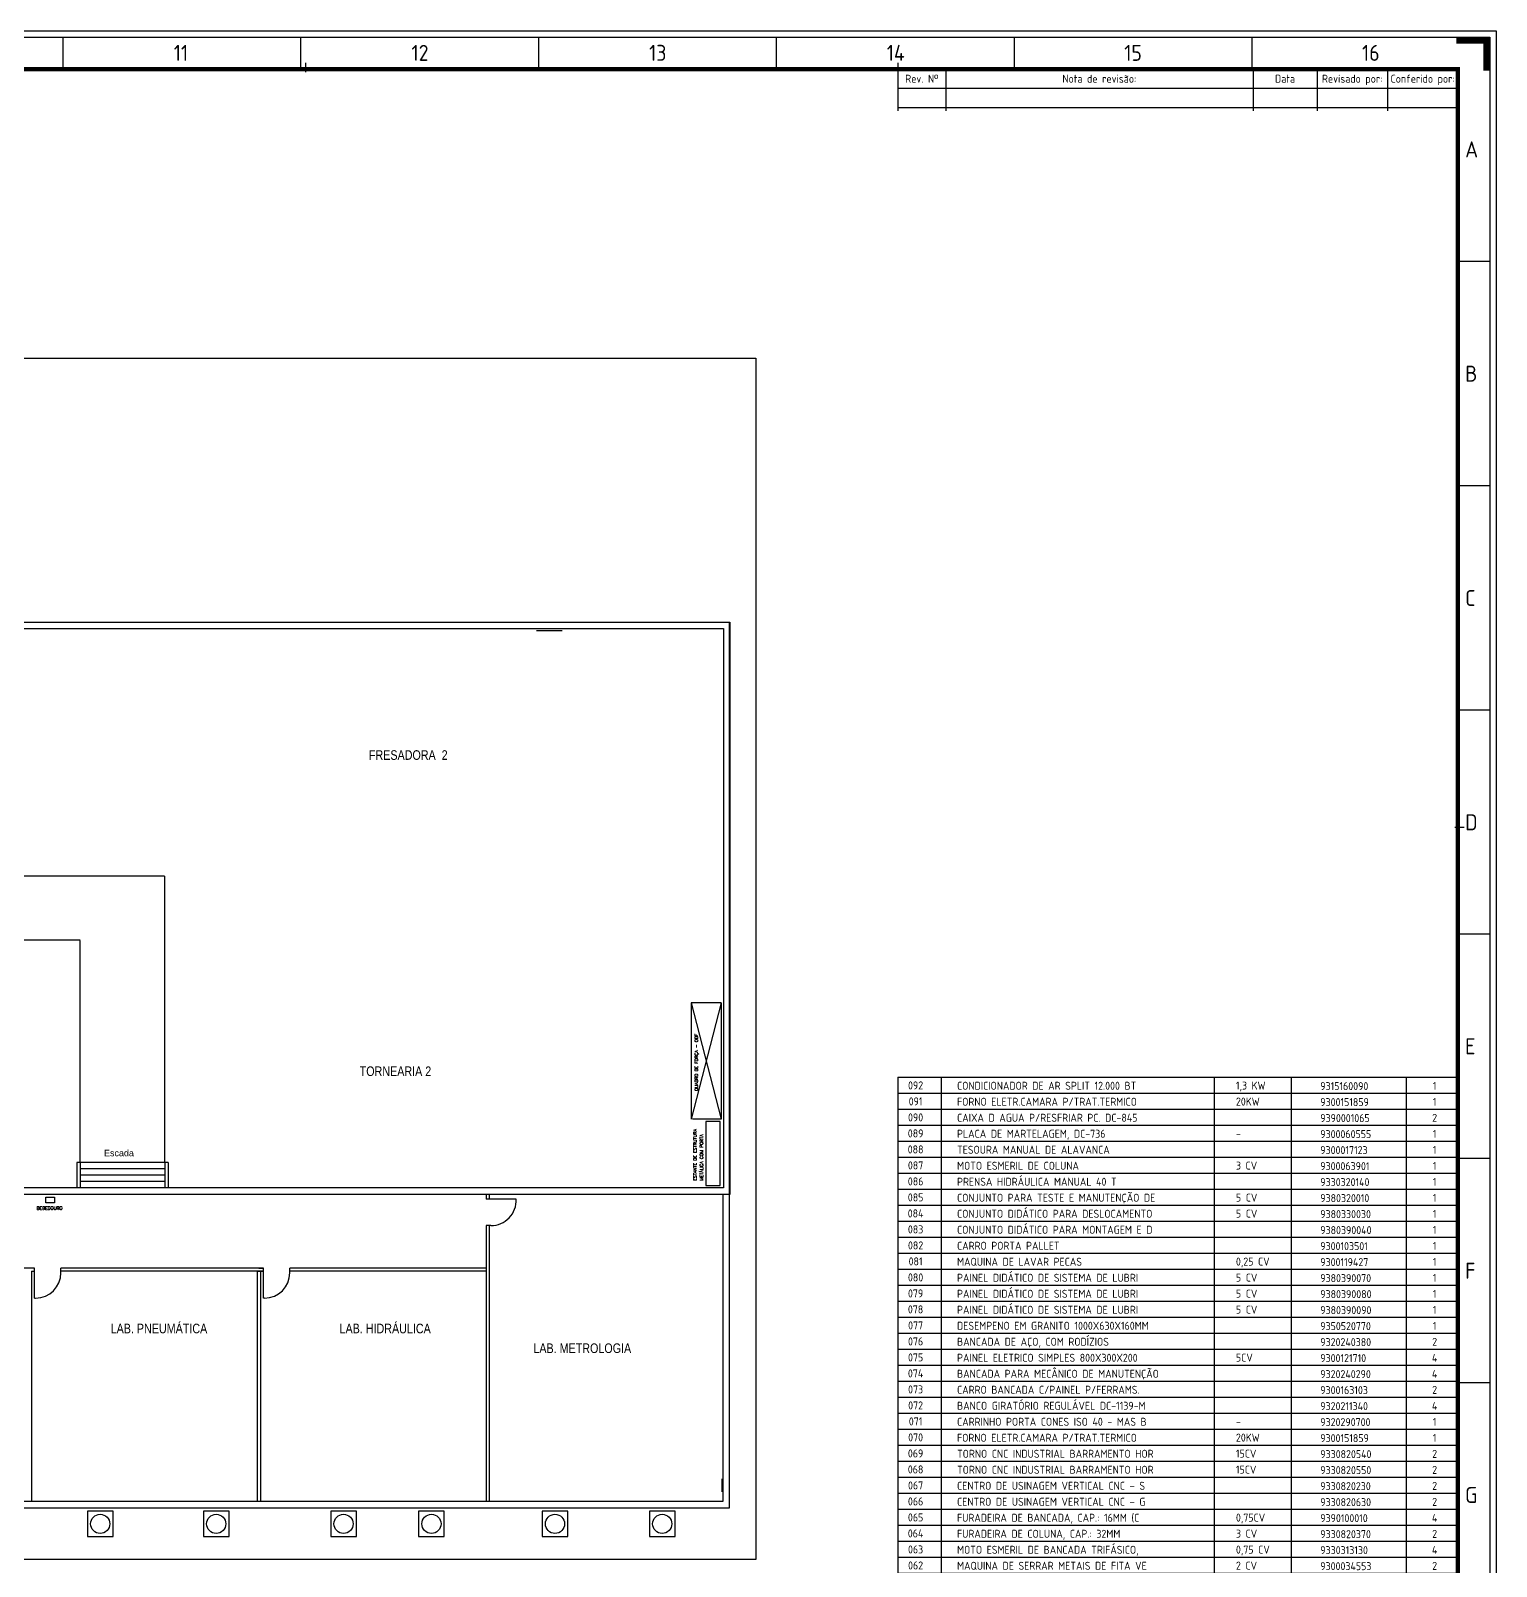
# Model space of a CAD drawing. Header units: millimetres. Extents: x 18768 to 1484868, y -11027 to 520152.
# Drawn here: x 584589 to 630377, y 136724 to 184707 of the extents above; entities that cross this region are included whole.
import ezdxf
from ezdxf.enums import TextEntityAlignment as Align

# ---------------------------------------------------------------- set-up
doc = ezdxf.new("R2010")
doc.units = ezdxf.units.MM
doc.linetypes.add('DIVIDE', pattern=[2.15, 1.5, -0.2, 0.05, -0.15, 0.05, -0.2])
for name, color, linetype in [('018', 4, 'Continuous'), ('025', 3, 'Continuous'), ('035', 2, 'Continuous'), ('050', 166, 'Continuous'), ('100', 176, 'Continuous'), ('3-MAQUINAS', 5, 'Continuous'), ('4-MOBILIA', 4, 'Continuous'), ('8-TEXTO', 4, 'Continuous'), ('8-TEXTO-DETALHES', 6, 'Continuous'), ('L025-CONTORNO', 7, 'Continuous'), ('L025-IMAGIN', 1, 'DIVIDE'), ('L025-TEXTO', 7, 'Continuous'), ('L035-ARRANJO-ADQUIRIR', 102, 'Continuous'), ('L035-ARRANJO-EXISTENTE', 180, 'Continuous'), ('L035-TEXTO', 40, 'Continuous'), ('PAREDES', 7, 'Continuous')]:
    doc.layers.add(name, color=color, linetype=linetype)
doc.layers.add('L035-DEMOLIÇÃO', color=40, linetype='Continuous', plot=False)
doc.styles.add('ISO-CP--25', font='isocp.shx', dxfattribs={"height": 250})
doc.styles.add('ISO-CP--50', font='isocp.shx', dxfattribs={"height": 500})
doc.styles.add('ROMANS', font='romans', dxfattribs={"width": 0.8, "height": 300})
doc.styles.get("Standard").update_dxf_attribs({"font": 'arial.ttf'})

# ---------------------------------------------------------------- blocks, each defined once
blk = doc.blocks.new('A0')
at = {"layer": '025'}
for points in [[(119300, 84500), (119300, 0), (0, 0), (0, 84500)], [(200, 84300), (119100, 84300), (119100, 200), (200, 200)]]:
    blk.add_lwpolyline(points, close=True, dxfattribs=at)
at = {"layer": '035'}
blk.add_line((100600, 82700), (118100, 82700), dxfattribs=at)
at = {"layer": '050'}
for p, q in [((74510, 84300), (74510, 83300)), ((81941, 84300), (81941, 83300)), ((89372, 84300), (89372, 83300)), ((96803, 84300), (96803, 83300)), ((104234, 84300), (104234, 83300)), ((111665, 84300), (111665, 83300)), ((119100, 77290), (118100, 77290)), ((119100, 70282), (118100, 70282)), ((119100, 63274), (118100, 63274)), ((119100, 56266), (118100, 56266)), ((119100, 49258), (118100, 49258)), ((119100, 42250), (118100, 42250))]:
    blk.add_line(p, q, dxfattribs=at)
at = {"layer": '100'}
for p, q in [((82100, 83500), (82100, 83200)), ((82050, 83300), (82150, 83300)), ((82065, 83300), (82135, 83300)), ((118300, 59600), (118000, 59600)), ((118100, 59650), (118100, 59550)), ((118100, 59635), (118100, 59565))]:
    blk.add_line(p, q, dxfattribs=at)
at = {"layer": '100', "const_width": 200}
blk.add_lwpolyline([(119000, 83250), (119000, 84200), (118050, 84200)], dxfattribs=at)
at = {"layer": '100', "const_width": 140}
blk.add_lwpolyline([(2700, 83300), (118100, 83300), (118100, 1200), (2700, 1200)], close=True, dxfattribs=at)
at = {"layer": '050', "style": 'ISO-CP--50'}
for s, p in [('11', (77981, 83558)), ('12', (85409, 83558)), ('13', (92832, 83558)), ('14', (100257, 83558)), ('15', (107676, 83558)), ('16', (115105, 83558)), ('A', (118327, 80542)), ('B', (118327, 73534)), ('C', (118327, 66524)), ('D', (118327, 59516)), ('E', (118327, 52514)), ('F', (118327, 45502)), ('G', (118327, 38495))]:
    blk.add_text(s, height=500, dxfattribs=at).set_placement(p)
at = {"layer": 'L025-TEXTO', "style": 'ISO-CP--25'}
for s, p in [('Rev. Nº', (101350, 83125)), ('Nota de revisão:', (106899, 83125)), ('Data', (112700, 83125)), ('Revisado por:', (114800, 83125)), ('Conferido por:', (117000, 83125))]:
    blk.add_text(s, height=250, dxfattribs=at).set_placement(p, align=Align.TOP_CENTER)
blk = doc.blocks.new('linhage175')
at = {"layer": '025', "lineweight": -2}
for p, q in [((-161.38, 0), (-161.38, 5)), ((-76, 0), (-76, 5)), ((-52, 0), (-52, 5)), ((-16, 0), (-16, 5))]:
    blk.add_line(p, q, dxfattribs=at)
at = {"layer": '050', "lineweight": -2}
for p, q in [((-175, 5), (0, 5)), ((0, 0), (0, 5)), ((-175, 0), (-61.25, 0)), ((-61.25, 0), (0, 0))]:
    blk.add_line(p, q, dxfattribs=at)
blk.add_lwpolyline([(-175, 5), (-175, 0)], dxfattribs=at)
at = {"layer": 'L025-TEXTO', "color": 0, "lineweight": -2, "style": 'ISO-CP--25'}
for tag, p in [('PEÇA', (-164.42, 3.69)), ('QTD', (-7.25, 3.56))]:
    blk.add_attdef(tag, text='', height=2.5, dxfattribs=at).set_placement(p, align=Align.TOP_CENTER)
for tag, p in [('ESPECIFICAÇÃO', (-156.47, 3.58)), ('POTÊNCIA', (-69.34, 3.63))]:
    blk.add_attdef(tag, text='', height=2.5, dxfattribs=at).set_placement(p, align=Align.TOP_LEFT)
blk.add_attdef('CÓDIGO', (-42.99, 0.96), '', height=2.5, dxfattribs=at)

msp = doc.modelspace()

# ---------------------------------------------------------------- linework, layer by layer
at = {"layer": '018'}
msp.add_line((611677.486, 182306.522), (629177.486, 182306.522), dxfattribs=at)
at = {"layer": '035'}
for p, q in [((613177.486, 183506.522), (613177.486, 182206.522)), ((622777.486, 183506.522), (622777.486, 182206.522)), ((624777.486, 183506.522), (624777.486, 182206.522)), ((626977.486, 183506.522), (626977.486, 182206.522))]:
    msp.add_line(p, q, dxfattribs=at)
at = {"layer": '050'}
msp.add_line((611677.486, 183506.522), (611677.486, 182206.522), dxfattribs=at)
at = {"layer": '100'}
for p, q in [((611627.486, 183506.522), (611727.486, 183506.522)), ((611642.486, 183506.522), (611712.486, 183506.522)), ((611677.486, 183706.522), (611677.486, 183406.522))]:
    msp.add_line(p, q, dxfattribs=at)
at = {"layer": '3-MAQUINAS'}
for p, q in [((600792.308, 165958.841), (600392.308, 165958.841)), ((601192.308, 165958.841), (600792.308, 165958.841))]:
    msp.add_line(p, q, dxfattribs=at)
at = {"layer": '4-MOBILIA'}
msp.add_line((606212.475, 146469.791), (606212.475, 145709.791), dxfattribs=at)
at = {"layer": 'DEFPOINTS'}
for p, q in [((585059.088, 148253.777), (585329.088, 148253.777)), ((598967.104, 147369.597), (598813.475, 147369.6)), ((584707.439, 146043.6), (584114.898, 146043.6)), ((584613.898, 145944.6), (584707.439, 145944.6)), ((585532.439, 145893.6), (585532.439, 146043.6)), ((591664.186, 145944.6), (591858.454, 145944.6)), ((591713.475, 146043.6), (591858.454, 146043.6)), ((584707.439, 145103.6), (584742.439, 145103.6)), ((591893.454, 145103.6), (591858.454, 145103.6))]:
    msp.add_line(p, q, dxfattribs=at)
at = {"layer": 'L025-CONTORNO'}
for p, q in [((606162.475, 154333.687), (605222.475, 154333.687)), ((605222.475, 154333.687), (606162.475, 150693.687)), ((606162.475, 154333.687), (605222.475, 150693.687))]:
    msp.add_line(p, q, dxfattribs=at)
at = {"layer": 'L025-IMAGIN'}
for p, q in [((588782.475, 158284.6), (551462.475, 158284.6)), ((588782.475, 149344.6), (588782.475, 158284.6)), ((586132.475, 156284.6), (551462.475, 156284.6)), ((586132.475, 149344.6), (586132.475, 156284.6))]:
    msp.add_line(p, q, dxfattribs=at)
at = {"layer": 'L035-ARRANJO-ADQUIRIR', "color": 100}
msp.add_line((606186.111, 139451.432), (606186.111, 139051.432), dxfattribs=at)
at = {"layer": 'L035-ARRANJO-ADQUIRIR'}
for points in [[(586360.285, 137649.648), (587160.285, 137649.648), (587160.285, 138449.648), (586360.285, 138449.648)], [(589985.069, 137649.648), (590785.069, 137649.648), (590785.069, 138449.648), (589985.069, 138449.648)], [(593962.747, 137649.648), (594762.747, 137649.648), (594762.747, 138449.648), (593962.747, 138449.648)], [(596708.52, 137649.648), (597508.52, 137649.648), (597508.52, 138449.648), (596708.52, 138449.648)], [(600568.914, 137649.648), (601368.914, 137649.648), (601368.914, 138449.648), (600568.914, 138449.648)], [(603919.269, 137649.648), (604719.269, 137649.648), (604719.269, 138449.648), (603919.269, 138449.648)]]:
    msp.add_lwpolyline(points, close=True, dxfattribs=at)
for centre in [(586760.285, 138049.648), (590385.069, 138049.648), (594362.747, 138049.648), (597108.52, 138049.648), (600968.914, 138049.648), (604319.269, 138049.648)]:
    msp.add_circle(centre, 300, dxfattribs=at)
at = {"layer": 'L035-ARRANJO-EXISTENTE'}
for p, q in [((605683.775, 150624.6), (605683.775, 148624.6)), ((606133.775, 150624.6), (605683.775, 150624.6)), ((606133.775, 148624.6), (606133.775, 150624.6)), ((605683.775, 148624.6), (606133.775, 148624.6))]:
    msp.add_line(p, q, dxfattribs=at)
at = {"layer": 'L035-DEMOLIÇÃO', "linetype": 'ByBlock', "lineweight": -2}
msp.add_lwpolyline([(607248.882, 136941.079), (515350.601, 136941.079), (515350.601, 174469.673), (607248.882, 174469.673)], close=True, dxfattribs=at)
at = {"layer": 'PAREDES'}
for p, q in [((583812.475, 166224.6), (606432.475, 166224.6)), ((583812.475, 166024.6), (586132.475, 166024.6)), ((586132.475, 166024.6), (606232.475, 166024.6)), ((606232.475, 166024.6), (606232.475, 148544.6)), ((606412.475, 166224.6), (606412.475, 148344.6)), ((606432.475, 166224.6), (606432.475, 148344.6)), ((605222.475, 154333.687), (605222.475, 150693.687)), ((606162.475, 154333.687), (606162.475, 150693.687)), ((606162.475, 154263.687), (606162.475, 150693.687)), ((606162.475, 154263.687), (606162.475, 150693.687)), ((606162.475, 154263.687), (606162.475, 150693.687)), ((606072.562, 150693.687), (605262.475, 150693.687)), ((606072.562, 150693.687), (605262.475, 150693.687)), ((606162.475, 150693.687), (606072.562, 150693.687)), ((606162.475, 150693.687), (606072.562, 150693.687)), ((606162.475, 150693.687), (606072.562, 150693.687)), ((586032.475, 149344.6), (586032.475, 148544.6)), ((588882.475, 149344.6), (586032.475, 149344.6)), ((586132.475, 149344.6), (586132.475, 148544.6)), ((588782.475, 149344.6), (588782.475, 148544.6)), ((588882.475, 149344.6), (588882.475, 148544.6)), ((588782.475, 149144.6), (586132.475, 149144.6)), ((588782.475, 148944.6), (586132.475, 148944.6)), ((586762.475, 148544.6), (551272.475, 148544.6)), ((586762.475, 148344.6), (551272.475, 148344.6)), ((586762.475, 148344.6), (551272.475, 148344.6)), ((586762.475, 148344.6), (551272.475, 148344.6)), ((586782.475, 148544.6), (551292.475, 148544.6)), ((586782.475, 148344.6), (551462.475, 148344.6)), ((588762.475, 148544.6), (586112.475, 148544.6)), ((588762.475, 148344.6), (586112.475, 148344.6)), ((588762.475, 148344.6), (586112.475, 148344.6)), ((588762.475, 148344.6), (586112.475, 148344.6)), ((588782.475, 148744.6), (586132.475, 148744.6)), ((588782.475, 148544.6), (586132.475, 148544.6)), ((588782.475, 148344.6), (586132.475, 148344.6)), ((588782.475, 148344.6), (586132.475, 148344.6)), ((588782.475, 148344.6), (586132.475, 148344.6)), ((606212.475, 148344.6), (588762.475, 148344.6)), ((606212.475, 148344.6), (588762.475, 148344.6)), ((606212.475, 148344.6), (588762.475, 148344.6)), ((606232.475, 148544.6), (588782.475, 148544.6)), ((606232.475, 148344.6), (588782.475, 148344.6)), ((606232.475, 148344.6), (588782.475, 148344.6)), ((606432.475, 148344.6), (588782.475, 148344.6)), ((598813.475, 148344.6), (598813.475, 148194.597)), ((598912.475, 148344.6), (598912.475, 148194.597)), ((598912.475, 148344.6), (598912.475, 148194.597)), ((598912.475, 148344.6), (598912.475, 148194.597)), ((606212.475, 148344.6), (606212.475, 138744.6)), ((606212.475, 148344.6), (606212.475, 138744.6)), ((606212.475, 148344.6), (606212.475, 138744.6)), ((606412.475, 148344.6), (606412.475, 138544.6)), ((606412.475, 148344.6), (606412.475, 138544.6)), ((606412.475, 148344.6), (606412.475, 138544.6)), ((585059.088, 148083.777), (585059.088, 148253.777)), ((585329.088, 148083.777), (585059.088, 148083.777)), ((585329.088, 148253.777), (585329.088, 148083.777)), ((599756.328, 148194.597), (598813.475, 148194.597)), ((598813.475, 147369.6), (598813.475, 138744.6)), ((598912.475, 147369.598), (598912.475, 138744.6)), ((584613.898, 145944.6), (584613.898, 138744.6)), ((584707.439, 145103.6), (584707.439, 146043.6)), ((591858.454, 146043.6), (585532.439, 146043.6)), ((591858.454, 145944.6), (585532.439, 145944.6)), ((591664.186, 145944.6), (591664.186, 138744.6)), ((591664.186, 145944.6), (591664.186, 138744.6)), ((591763.186, 145944.6), (591763.186, 138744.6)), ((591763.186, 145944.6), (591763.186, 138744.6)), ((591858.454, 145103.6), (591858.454, 146043.6)), ((592683.454, 145893.6), (592683.454, 146043.6)), ((598813.475, 146043.6), (592683.454, 146043.6)), ((598813.475, 145944.6), (592683.454, 145944.6)), ((598813.475, 146244.6), (598813.475, 138744.6)), ((591412.475, 138744.6), (574462.888, 138744.6)), ((606212.475, 138744.6), (591412.475, 138744.6)), ((606212.475, 138744.6), (591412.475, 138744.6)), ((591412.475, 138544.6), (574455.24, 138544.6)), ((606412.475, 138544.6), (591412.475, 138544.6)), ((606412.475, 138544.6), (591412.475, 138544.6)), ((606412.475, 138544.6), (591412.475, 138544.6))]:
    msp.add_line(p, q, dxfattribs=at)
for centre, end in [((598967.104, 148159.597), 2.5392518), ((584742.439, 145893.6), 0), ((591893.454, 145893.6), 0)]:
    msp.add_arc(centre, 790, 270, end, dxfattribs=at)

# ---------------------------------------------------------------- block references
at = {"layer": 'L025-CONTORNO'}
msp.add_blockref('A0', (511077.486, 100206.522), dxfattribs=at)
at = {"layer": 'L035-ARRANJO-ADQUIRIR', "linetype": 'ByBlock', "lineweight": -2, "xscale": 100, "yscale": 100, "zscale": 100}
for p, values in [((629177.486, 151506.522), {'PEÇA': '092       ', 'ESPECIFICAÇÃO': 'CONDICIONADOR DE AR SPLIT 12.000 BT', 'POTÊNCIA': '1,3 KW                                                                          ', 'QTD': '1', 'CÓDIGO': '9315160090          '}), ((629177.486, 151006.522), {'PEÇA': '091       ', 'ESPECIFICAÇÃO': 'FORNO ELETR.CAMARA P/TRAT.TERMICO  ', 'POTÊNCIA': '20KW                                                                            ', 'QTD': '1', 'CÓDIGO': '9300151859          '}), ((629177.486, 150506.522), {'PEÇA': '090       ', 'ESPECIFICAÇÃO': 'CAIXA D AGUA P/RESFRIAR PC. DC-845 ', 'QTD': '2', 'CÓDIGO': '9390001065          '}), ((629177.486, 150006.522), {'PEÇA': '089       ', 'ESPECIFICAÇÃO': 'PLACA DE MARTELAGEM, DC-736        ', 'POTÊNCIA': '-                                                                               ', 'QTD': '1', 'CÓDIGO': '9300060555          '}), ((629177.486, 149506.522), {'PEÇA': '088       ', 'ESPECIFICAÇÃO': 'TESOURA MANUAL DE ALAVANCA         ', 'QTD': '1', 'CÓDIGO': '9300017123          '}), ((629177.486, 149006.522), {'PEÇA': '087       ', 'ESPECIFICAÇÃO': 'MOTO ESMERIL DE COLUNA             ', 'POTÊNCIA': '3 CV                                                                            ', 'QTD': '1', 'CÓDIGO': '9300063901          '}), ((629177.486, 148506.522), {'PEÇA': '086       ', 'ESPECIFICAÇÃO': 'PRENSA HIDRÁULICA MANUAL 40 T      ', 'QTD': '1', 'CÓDIGO': '9330320140          '}), ((629177.486, 148006.522), {'PEÇA': '085       ', 'ESPECIFICAÇÃO': 'CONJUNTO PARA TESTE E MANUTENÇÃO DE', 'POTÊNCIA': '5 CV                                                                            ', 'QTD': '1', 'CÓDIGO': '9380320010          '}), ((629177.486, 147506.522), {'PEÇA': '084       ', 'ESPECIFICAÇÃO': 'CONJUNTO DIDÁTICO PARA DESLOCAMENTO', 'POTÊNCIA': '5 CV                                                                            ', 'QTD': '1', 'CÓDIGO': '9380330030          '}), ((629177.486, 147006.522), {'PEÇA': '083       ', 'ESPECIFICAÇÃO': 'CONJUNTO DIDÁTICO PARA MONTAGEM E D', 'QTD': '1', 'CÓDIGO': '9380390040          '}), ((629177.486, 146506.522), {'PEÇA': '082       ', 'ESPECIFICAÇÃO': 'CARRO PORTA PALLET                 ', 'QTD': '1', 'CÓDIGO': '9300103501          '}), ((629177.486, 146006.522), {'PEÇA': '081       ', 'ESPECIFICAÇÃO': 'MAQUINA DE LAVAR PECAS             ', 'POTÊNCIA': '0,25 CV                                                                         ', 'QTD': '1', 'CÓDIGO': '9300119427          '}), ((629177.486, 145506.522), {'PEÇA': '080       ', 'ESPECIFICAÇÃO': 'PAINEL DIDÁTICO DE SISTEMA DE LUBRI', 'POTÊNCIA': '5 CV                                                                            ', 'QTD': '1', 'CÓDIGO': '9380390070          '}), ((629177.486, 145006.522), {'PEÇA': '079       ', 'ESPECIFICAÇÃO': 'PAINEL DIDÁTICO DE SISTEMA DE LUBRI', 'POTÊNCIA': '5 CV                                                                            ', 'QTD': '1', 'CÓDIGO': '9380390080          '}), ((629177.486, 144506.522), {'PEÇA': '078       ', 'ESPECIFICAÇÃO': 'PAINEL DIDÁTICO DE SISTEMA DE LUBRI', 'POTÊNCIA': '5 CV                                                                            ', 'QTD': '1', 'CÓDIGO': '9380390090          '}), ((629177.486, 144006.522), {'PEÇA': '077       ', 'ESPECIFICAÇÃO': 'DESEMPENO EM GRANITO 1000X630X160MM', 'QTD': '1', 'CÓDIGO': '9350520770          '}), ((629177.486, 143506.522), {'PEÇA': '076       ', 'ESPECIFICAÇÃO': 'BANCADA DE AÇO, COM RODÍZIOS       ', 'QTD': '2', 'CÓDIGO': '9320240380          '}), ((629177.486, 143006.522), {'PEÇA': '075       ', 'ESPECIFICAÇÃO': 'PAINEL ELETRICO SIMPLES 800X300X200', 'POTÊNCIA': '5CV                                                                             ', 'QTD': '4', 'CÓDIGO': '9300121710          '}), ((629177.486, 142506.522), {'PEÇA': '074       ', 'ESPECIFICAÇÃO': 'BANCADA PARA MECÂNICO DE MANUTENÇÃO', 'QTD': '4', 'CÓDIGO': '9320240290          '}), ((629177.486, 142006.522), {'PEÇA': '073       ', 'ESPECIFICAÇÃO': 'CARRO BANCADA C/PAINEL P/FERRAMS.  ', 'QTD': '2', 'CÓDIGO': '9300163103          '}), ((629177.486, 141506.522), {'PEÇA': '072       ', 'ESPECIFICAÇÃO': 'BANCO GIRATÓRIO REGULÁVEL DC-1139-M', 'QTD': '4', 'CÓDIGO': '9320211340          '}), ((629177.486, 141006.522), {'PEÇA': '071       ', 'ESPECIFICAÇÃO': 'CARRINHO PORTA CONES ISO 40 - MAS B', 'POTÊNCIA': '-                                                                               ', 'QTD': '1', 'CÓDIGO': '9320290700          '}), ((629177.486, 140006.522), {'PEÇA': '069       ', 'ESPECIFICAÇÃO': 'TORNO CNC INDUSTRIAL BARRAMENTO HOR', 'POTÊNCIA': '15CV                                                                            ', 'QTD': '2', 'CÓDIGO': '9330820540          '}), ((629177.486, 139506.522), {'PEÇA': '068       ', 'ESPECIFICAÇÃO': 'TORNO CNC INDUSTRIAL BARRAMENTO HOR', 'POTÊNCIA': '15CV                                                                            ', 'QTD': '2', 'CÓDIGO': '9330820550          '}), ((629177.486, 139006.522), {'PEÇA': '067       ', 'ESPECIFICAÇÃO': 'CENTRO DE USINAGEM VERTICAL CNC – S', 'QTD': '2', 'CÓDIGO': '9330820230          '}), ((629177.486, 138506.522), {'PEÇA': '066       ', 'ESPECIFICAÇÃO': 'CENTRO DE USINAGEM VERTICAL CNC – G', 'QTD': '2', 'CÓDIGO': '9330820630          '}), ((629177.486, 138006.522), {'PEÇA': '065       ', 'ESPECIFICAÇÃO': 'FURADEIRA DE BANCADA, CAP.: 16MM (C', 'POTÊNCIA': '0,75CV                                                                          ', 'QTD': '4', 'CÓDIGO': '9390100010          '}), ((629177.486, 137506.522), {'PEÇA': '064       ', 'ESPECIFICAÇÃO': 'FURADEIRA DE COLUNA, CAP.: 32MM    ', 'POTÊNCIA': '3 CV                                                                            ', 'QTD': '2', 'CÓDIGO': '9330820370          '})]:
    msp.add_blockref('linhage175', p, dxfattribs=at).add_auto_attribs(values)
at = {"layer": 'L035-ARRANJO-EXISTENTE', "linetype": 'ByBlock', "lineweight": -2, "xscale": 100, "yscale": 100, "zscale": 100}
for p, values in [((629177.486, 140506.522), {'PEÇA': '070       ', 'ESPECIFICAÇÃO': 'FORNO ELETR.CAMARA P/TRAT.TERMICO  ', 'POTÊNCIA': '20KW                                                                            ', 'QTD': '1', 'CÓDIGO': '9300151859          '}), ((629177.486, 137006.522), {'PEÇA': '063       ', 'ESPECIFICAÇÃO': 'MOTO ESMERIL DE BANCADA TRIFÁSICO, ', 'POTÊNCIA': '0,75 CV                                                                         ', 'QTD': '4', 'CÓDIGO': '9330313130          '}), ((629177.486, 136506.522), {'PEÇA': '062       ', 'ESPECIFICAÇÃO': 'MAQUINA DE SERRAR METAIS DE FITA VE', 'POTÊNCIA': '2 CV                                                                            ', 'QTD': '2', 'CÓDIGO': '9300034553          '})]:
    msp.add_blockref('linhage175', p, dxfattribs=at).add_auto_attribs(values)

# ---------------------------------------------------------------- texts
at = {"layer": '8-TEXTO'}
msp.add_text('Escada', height=200, dxfattribs=at).set_placement((586880.058, 149537.124))
at = {"layer": '8-TEXTO-DETALHES', "style": 'ROMANS'}
for s, p in [('QUADRO DE FORÇA - QDF', (605435.215, 151575.193)), ('ESTANTE DE ESTRUTURA', (605392.38, 148772.644)), ('METÁLICA COM PORTA', (605594.761, 148772.644))]:
    msp.add_text(s, height=100, rotation=90, dxfattribs=at).set_placement(p)
msp.add_text('BEBEDOURO', height=100, dxfattribs=at).set_placement((584774.812, 147866.125))
at = {"layer": 'L035-TEXTO', "width": 0.8}
for s, p in [('FRESADORA  2', (595155.626, 161922.975)), ('TORNEARIA 2', (594866.911, 152043.659)), ('LAB. PNEUMÁTICA', (587086.667, 144003.641)), ('LAB. HIDRÁULICA', (594237.682, 144003.641)), ('LAB. METROLOGIA', (600294.129, 143388.123))]:
    msp.add_text(s, height=300, dxfattribs=at).set_placement(p)

doc.saveas('drawing.dxf')
